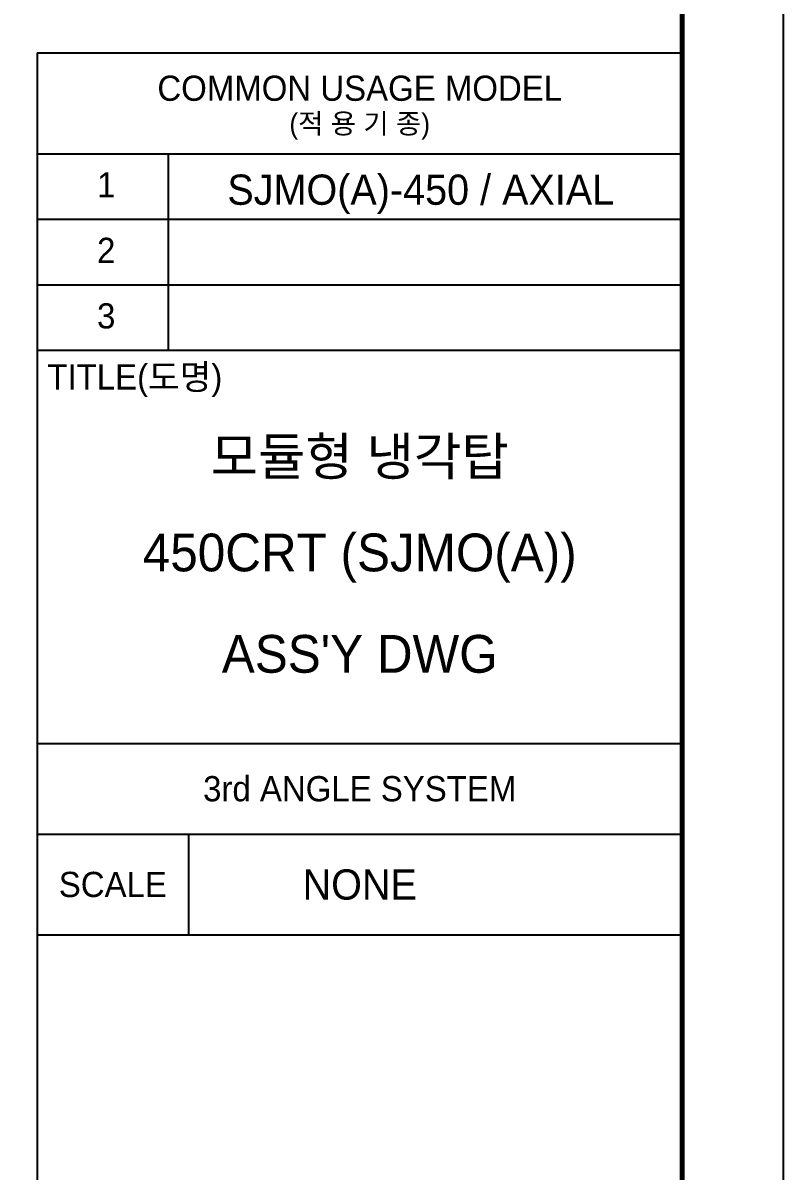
# Model space of a CAD drawing. Header units: millimetres. Extents: x 3347 to 35460, y 2813 to 25521.
# Drawn here: x 29694 to 35460, y 8591 to 17299 of the extents above; entities that cross this region are included whole.
import ezdxf
from ezdxf.enums import TextEntityAlignment as Align

# ---------------------------------------------------------------- set-up
doc = ezdxf.new("R2010")
doc.units = ezdxf.units.MM
doc.layers.add('냉각탑_form', color=1, linetype='Continuous')
doc.layers.add('냉각탑_text', color=3, linetype='Continuous')
doc.styles.add('돋움', font='Dotum.ttf')

# ---------------------------------------------------------------- blocks, each defined once
blk = doc.blocks.new('냉각탑form')
at = {"layer": 'Defpoints'}
blk.add_lwpolyline([(0, 297.07), (420.1, 297.07), (420.1, 0), (0, 0)], close=True, dxfattribs=at)
at = {"layer": '냉각탑_form'}
for p, q in [((346.08, 186.55), (346.08, 10)), ((346.08, 186.55), (410.1, 186.55)), ((346.08, 186.55), (410.1, 186.55)), ((346.08, 176.54), (410.1, 176.54)), ((359.09, 176.54), (359.09, 157.04)), ((346.08, 170.04), (410.1, 170.04)), ((346.08, 163.54), (410.1, 163.54)), ((346.08, 157.04), (410.1, 157.04)), ((346.08, 157.04), (410.1, 157.04)), ((346.08, 118.03), (410.1, 118.03)), ((346.08, 109.03), (410.1, 109.03)), ((361.09, 109.03), (361.09, 99.02)), ((346.08, 99.02), (410.1, 99.02))]:
    blk.add_line(p, q, dxfattribs=at)
at = {"layer": '냉각탑_form', "const_width": 0.5}
blk.add_lwpolyline([(10, 287.07), (10, 10), (410.1, 10), (410.1, 287.07)], close=True, dxfattribs=at)
at = {"layer": '냉각탑_form', "style": '돋움'}
for s, height, p in [('COMMON USAGE MODEL', 2.5006, (378.09, 183.04)), ('(적 용 기 종)', 2, (378.09, 179.54)), ('3rd ANGLE SYSTEM', 2.5006, (378.09, 113.53)), ('SCALE', 2.501, (353.59, 104.03))]:
    blk.add_text(s, height=height, dxfattribs=at).set_placement(p, align=Align.MIDDLE_CENTER)
for s, height, p in [('1', 2.5, (352.02, 172.2)), ('2', 2.5, (352.02, 165.7)), ('3', 2.5, (352.02, 159.2)), ('TITLE(도명)', 2.501, (347.09, 153.14))]:
    blk.add_text(s, height=height, dxfattribs=at).set_placement(p)

msp = doc.modelspace()

# ---------------------------------------------------------------- block references
at = {"layer": '냉각탑_form', "xscale": 76.44, "yscale": 76.44, "zscale": 76.44}
msp.add_blockref('냉각탑form', (3347.4, 2812.5), dxfattribs=at)

# ---------------------------------------------------------------- texts
at = {"layer": '냉각탑_text', "style": '돋움'}
for s, height, p in [('SJMO(A)-450 / AXIAL', 229.376, (32711.8, 16034.6)), ('모듈형 냉각탑', 286.65, (32248.7, 14011.2)), ('450CRT (SJMO(A))', 286.65, (32248.7, 13282.8)), ("ASS'Y DWG", 286.65, (32248.7, 12513.7)), ('NONE', 229.38, (32248.7, 10764.2))]:
    msp.add_text(s, height=height, dxfattribs=at).set_placement(p, align=Align.MIDDLE_CENTER)

doc.saveas('drawing.dxf')
